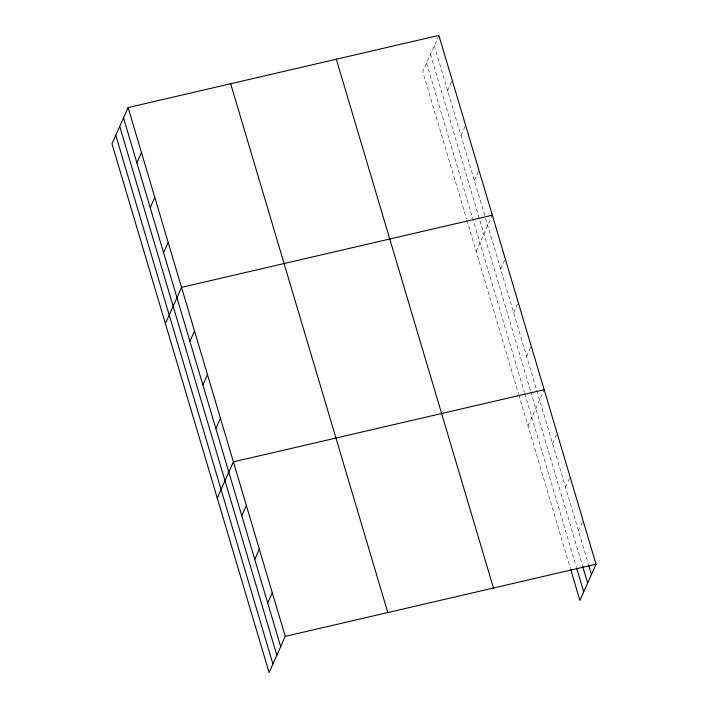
<?xml version="1.0" encoding="UTF-8"?>
<svg xmlns="http://www.w3.org/2000/svg" width="708" height="708" viewBox="0 0 708 708"><rect width="100%" height="100%" fill="white"/><g stroke="black" fill="none" stroke-linecap="round" stroke-linejoin="round"><path stroke-width="0.53" stroke-dasharray="3.54 2.66" d="M438.88 35.4L422.747 71.632L466.545 219.029M447.651 90.642L452.235 80.349M461.005 135.591L465.59 125.298M474.369 180.54L478.537 171.177M476.174 251.429L491.892 216.126M500.689 269.111L505.273 258.818M513.654 312.741L518.238 302.449M526.619 356.363L530.788 347.009M528.035 425.933L544.169 389.701M552.55 443.615L557.134 433.323M565.515 487.246L569.683 477.891M578.48 530.876L583.065 520.575M434.296 45.693L485.237 217.126M485.546 218.17L588.357 564.108M430.482 54.25L530.522 390.896M530.832 391.931L582.383 565.4M426.552 63.074L524.433 392.444M524.743 393.48L576.294 566.949M466.855 220.073L518.468 393.736M518.769 394.772L570.321 568.241"/><path stroke-width="1.06" d="M128.104 107.563L111.97 143.795L269.12 672.6L285.253 636.368L128.104 107.563L438.88 35.4L596.03 564.205L579.896 600.437L570.63 569.276M136.883 162.805L141.467 152.512M150.238 207.754L154.822 197.452M163.592 252.694L168.177 242.401M165.406 323.591L181.54 287.351L492.308 215.197M189.921 341.274L194.505 330.981M202.886 384.895L207.471 374.603M215.852 428.526L220.436 418.233M217.268 498.096L233.401 461.855L544.169 389.701M241.782 515.778L246.366 505.485M254.747 559.409L259.332 549.107M267.712 603.03L272.288 592.738M285.253 636.368L596.03 564.205M588.667 565.152L591.445 574.498M582.693 566.435L587.631 583.056M576.604 567.993L583.702 591.879M336.318 59.215L493.476 588.021M230.658 83.748L387.807 612.553M123.519 117.855L280.678 646.661M119.714 126.413L276.863 655.219M115.785 135.237L272.934 664.042"/></g></svg>
